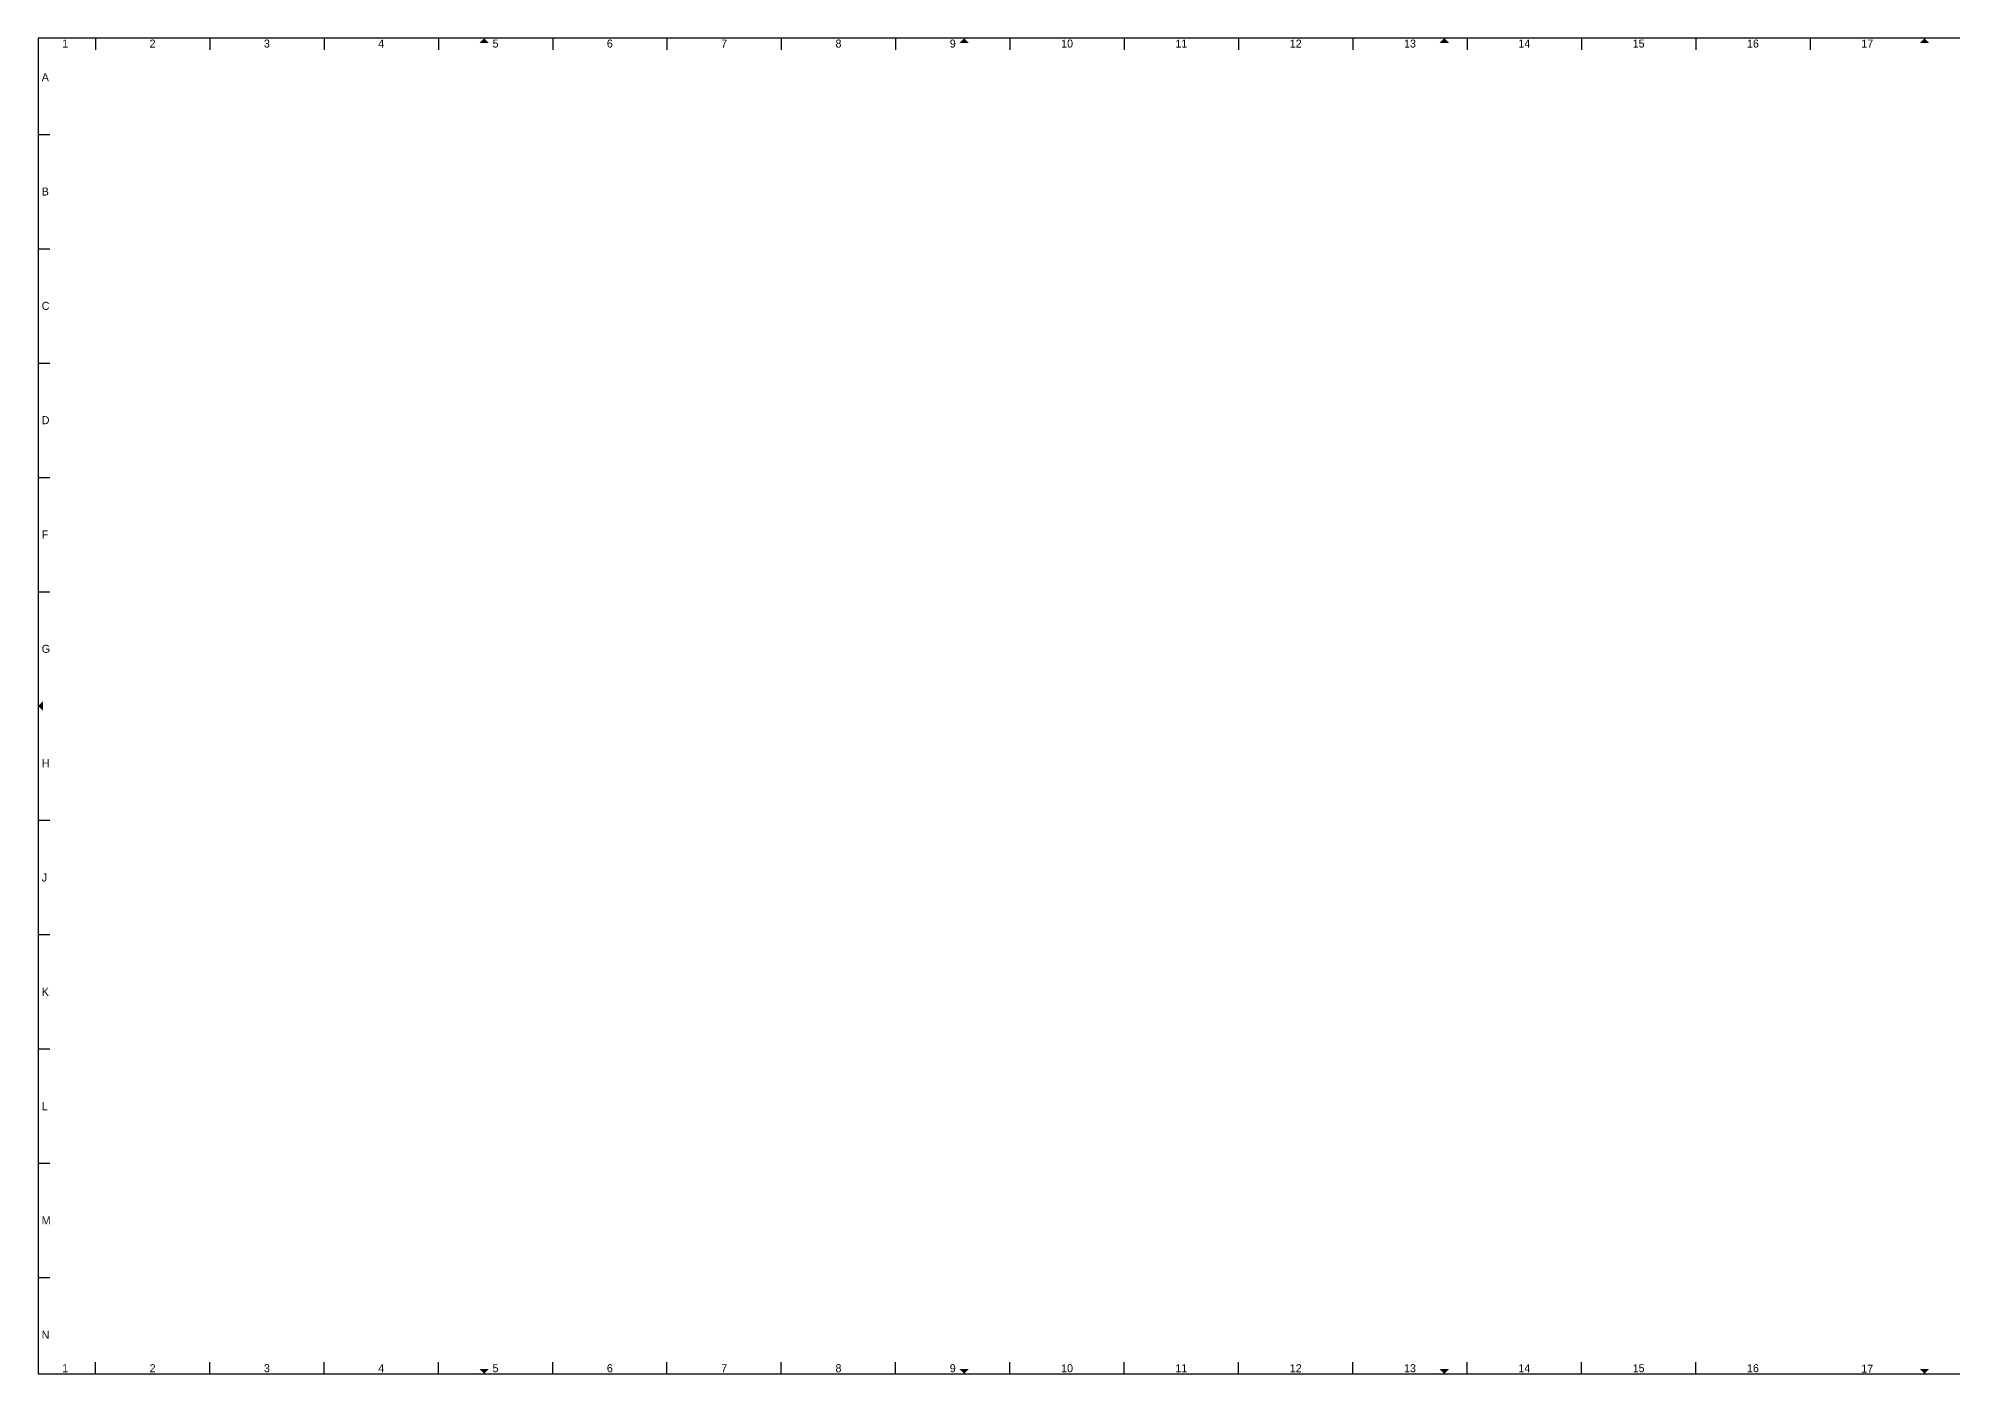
# Model space of a CAD drawing. Extents: x -5 to 1655, y -5 to 579.
# Drawn here: x -5 to 832, y -5 to 579 of the extents above; entities that cross this region are included whole.
import ezdxf
from ezdxf.enums import TextEntityAlignment as Align

# ---------------------------------------------------------------- set-up
doc = ezdxf.new("R2010")
doc.units = 0
doc.header["$MEASUREMENT"] = 0
doc.layers.add('to-xx-rooster', color=7, linetype='CONTINUOUS', lineweight=25)
doc.layers.add('to-xx-vouwmerk', color=7, linetype='CONTINUOUS', lineweight=18)
doc.styles.add('RTW_ISO', font='iso-rtw.shx')

msp = doc.modelspace()

# ---------------------------------------------------------------- hatches: boundary and pattern name
at = {"layer": 'to-xx-vouwmerk'}
for points in [[(188, 577), (190, 579), (192, 577)], [(398, 577), (400, 579), (402, 577)], [(608, 577), (610, 579), (612, 577)], [(818, 577), (820, 579), (822, 577)], [(-3, 289), (-5, 287), (-3, 285)], [(188, -3), (190, -5), (192, -3)], [(398, -3), (400, -5), (402, -3)], [(608, -3), (610, -5), (612, -3)], [(818, -3), (820, -5), (822, -3)]]:
    msp.add_hatch(color=256, dxfattribs=at).paths.add_polyline_path(points)

# ---------------------------------------------------------------- linework, layer by layer
at = {"layer": 'to-xx-rooster'}
for p, q in [((1655, 579), (-5, 579)), ((-5, 579), (-5, -5)), ((20, 579), (20, 574)), ((70, 579), (70, 574)), ((120, 579), (120, 574)), ((170, 579), (170, 574)), ((220, 579), (220, 574)), ((270, 579), (270, 574)), ((320, 579), (320, 574)), ((370, 579), (370, 574)), ((420, 579), (420, 574)), ((470, 579), (470, 574)), ((520, 579), (520, 574)), ((570, 579), (570, 574)), ((620, 579), (620, 574)), ((670, 579), (670, 574)), ((720, 579), (720, 574)), ((770, 579), (770, 574)), ((-5, 537), (0, 537)), ((-5, 487), (0, 487)), ((-5, 437), (0, 437)), ((-5, 387), (0, 387)), ((-5, 337), (0, 337)), ((-5, 237), (0, 237)), ((-5, 187), (0, 187)), ((-5, 137), (0, 137)), ((-5, 87), (0, 87)), ((-5, 37), (0, 37)), ((20, -5), (20, 0)), ((70, -5), (70, 0)), ((120, -5), (120, 0)), ((170, -5), (170, 0)), ((220, -5), (220, 0)), ((270, -5), (270, 0)), ((320, -5), (320, 0)), ((370, -5), (370, 0)), ((420, -5), (420, 0)), ((470, -5), (470, 0)), ((520, -5), (520, 0)), ((570, -5), (570, 0)), ((620, -5), (620, 0)), ((670, -5), (670, 0)), ((720, -5), (720, 0)), ((-5, -5), (1655, -5))]:
    msp.add_line(p, q, dxfattribs=at)

# ---------------------------------------------------------------- texts
at = {"layer": 'to-xx-rooster', "style": 'RTW_ISO'}
for s, p in [('1', (6.75, 573.9)), ('2', (45, 573.9)), ('3', (95, 573.9)), ('4', (145, 573.9)), ('5', (195, 573.9)), ('6', (245, 573.9)), ('7', (295, 573.9)), ('8', (345, 573.9)), ('9', (395, 573.9)), ('10', (445, 573.9)), ('11', (495, 573.9)), ('12', (545, 573.9)), ('13', (595, 573.9)), ('14', (645, 573.9)), ('15', (695, 573.9)), ('16', (745, 573.9)), ('17', (795, 573.9)), ('1', (6.75, -5.4)), ('2', (45, -5.4)), ('3', (95, -5.4)), ('4', (145, -5.4)), ('5', (195, -5.4)), ('6', (245, -5.4)), ('7', (295, -5.4)), ('8', (345, -5.4)), ('9', (395, -5.4)), ('10', (445, -5.4)), ('11', (495, -5.4)), ('12', (545, -5.4)), ('13', (595, -5.4)), ('14', (645, -5.4)), ('15', (695, -5.4)), ('16', (745, -5.4)), ('17', (795, -5.6))]:
    msp.add_text(s, height=3.5, dxfattribs=at).set_placement(p, align=Align.BOTTOM_CENTER)
for s, p in [('A', (-3.5, 562)), ('B', (-3.5, 512)), ('C', (-3.5, 462)), ('D', (-3.5, 412)), ('F', (-3.5, 362)), ('G', (-3.5, 312)), ('H', (-3.5, 262)), ('J', (-3.5, 212)), ('K', (-3.5, 162)), ('L', (-3.5, 112)), ('M', (-3.5, 62)), ('N', (-3.5, 12))]:
    msp.add_text(s, height=3.5, dxfattribs=at).set_placement(p, align=Align.MIDDLE_LEFT)

doc.saveas('drawing.dxf')
